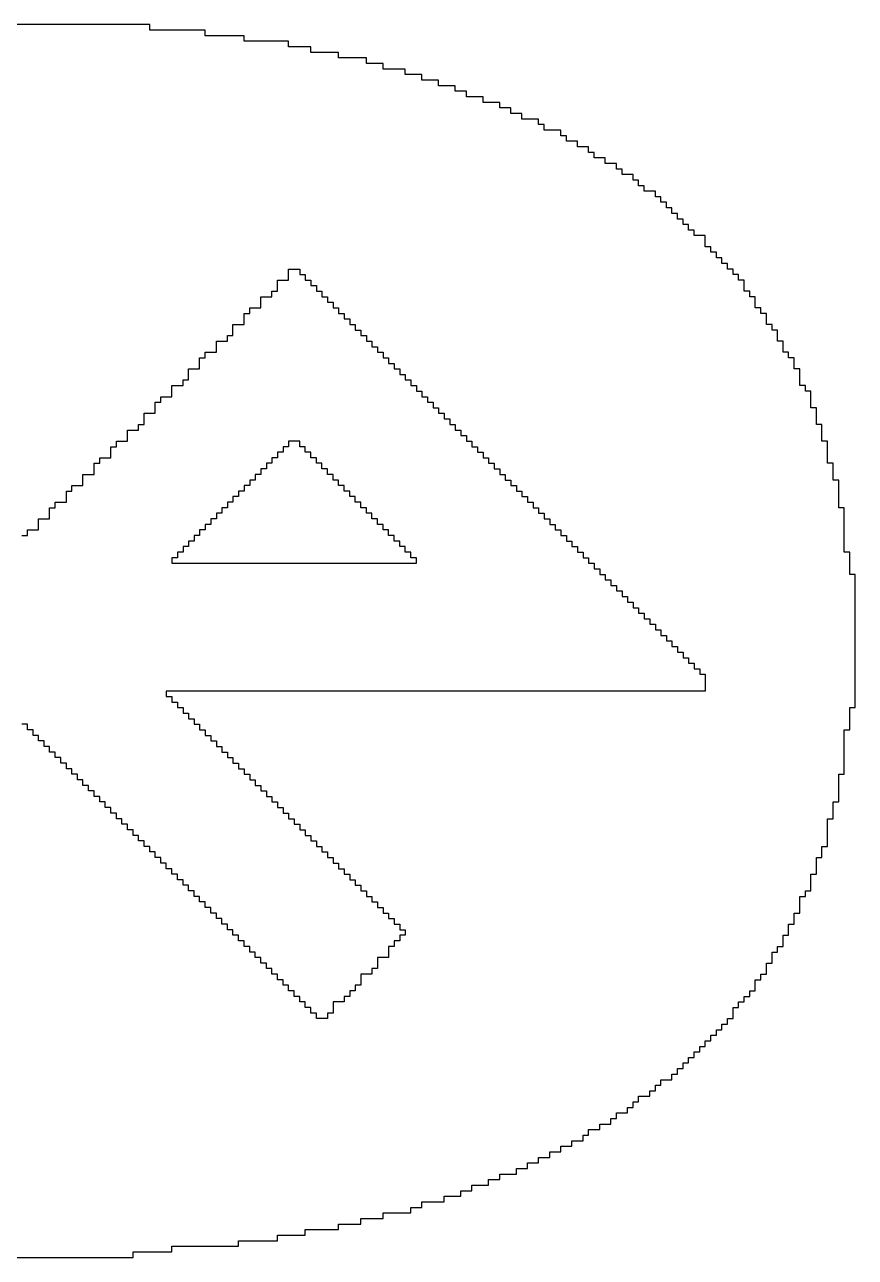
# Model space of a CAD drawing. Header units: inches. Extents: x -35 to 304, y -8 to 63.
# Drawn here: x 14.25 to 15.06, y 1.333 to 2.536 of the extents above; entities that cross this region are included whole.
import ezdxf

# ---------------------------------------------------------------- set-up
doc = ezdxf.new("R2010")
doc.units = ezdxf.units.IN
doc.layers.add('Bottom Overlay', color=54, linetype='Continuous')

msp = doc.modelspace()

# ---------------------------------------------------------------- linework, layer by layer
at = {"layer": 'Bottom Overlay'}
for p, q in [((14.3716, 2.5362), (14.1169, 2.5362)), ((14.3716, 2.5307), (14.3716, 2.5362)), ((14.4258, 2.5307), (14.3716, 2.5307)), ((14.4258, 2.5253), (14.4258, 2.5307)), ((14.4637, 2.5253), (14.4258, 2.5253)), ((14.4637, 2.5199), (14.4637, 2.5253)), ((14.507, 2.5199), (14.4637, 2.5199)), ((14.507, 2.5145), (14.507, 2.5199)), ((14.5287, 2.5145), (14.507, 2.5145)), ((14.5287, 2.5091), (14.5287, 2.5145)), ((14.5558, 2.5091), (14.5287, 2.5091)), ((14.5558, 2.5037), (14.5558, 2.5091)), ((14.5829, 2.5037), (14.5558, 2.5037)), ((14.5829, 2.4982), (14.5829, 2.5037)), ((14.5992, 2.4982), (14.5829, 2.4982)), ((14.5992, 2.4928), (14.5992, 2.4982)), ((14.6208, 2.4928), (14.5992, 2.4928)), ((14.6208, 2.4874), (14.6208, 2.4928)), ((14.6371, 2.4874), (14.6208, 2.4874)), ((14.6371, 2.482), (14.6371, 2.4874)), ((14.6533, 2.482), (14.6371, 2.482)), ((14.6533, 2.4766), (14.6533, 2.482)), ((14.6696, 2.4766), (14.6533, 2.4766)), ((14.6696, 2.4711), (14.6696, 2.4766)), ((14.6804, 2.4711), (14.6696, 2.4711)), ((14.6804, 2.4657), (14.6804, 2.4711)), ((14.6967, 2.4657), (14.6804, 2.4657)), ((14.6967, 2.4603), (14.6967, 2.4657)), ((14.7129, 2.4603), (14.6967, 2.4603)), ((14.7129, 2.4549), (14.7129, 2.4603)), ((14.7238, 2.4549), (14.7129, 2.4549)), ((14.7238, 2.4495), (14.7238, 2.4549)), ((14.7346, 2.4495), (14.7238, 2.4495)), ((14.7346, 2.444), (14.7346, 2.4495)), ((14.7509, 2.444), (14.7346, 2.444)), ((14.7509, 2.4386), (14.7509, 2.444)), ((14.7563, 2.4386), (14.7509, 2.4386)), ((14.7563, 2.4332), (14.7563, 2.4386)), ((14.7725, 2.4332), (14.7563, 2.4332)), ((14.7725, 2.4278), (14.7725, 2.4332)), ((14.778, 2.4278), (14.7725, 2.4278)), ((14.778, 2.4224), (14.778, 2.4278)), ((14.7888, 2.4224), (14.778, 2.4224)), ((14.7888, 2.417), (14.7888, 2.4224)), ((14.7996, 2.417), (14.7888, 2.417)), ((14.7996, 2.4115), (14.7996, 2.417)), ((14.8051, 2.4115), (14.7996, 2.4115)), ((14.8051, 2.4061), (14.8051, 2.4115)), ((14.8159, 2.4061), (14.8051, 2.4061)), ((14.8159, 2.4007), (14.8159, 2.4061)), ((14.8267, 2.4007), (14.8159, 2.4007)), ((14.8267, 2.3953), (14.8267, 2.4007)), ((14.8322, 2.3953), (14.8267, 2.3953)), ((14.8322, 2.3899), (14.8322, 2.3953)), ((14.843, 2.3899), (14.8322, 2.3899)), ((14.843, 2.3844), (14.843, 2.3899)), ((14.8484, 2.3844), (14.843, 2.3844)), ((14.8484, 2.379), (14.8484, 2.3844)), ((14.8538, 2.379), (14.8484, 2.379)), ((14.8538, 2.3736), (14.8538, 2.379)), ((14.8647, 2.3736), (14.8538, 2.3736)), ((14.8647, 2.3682), (14.8647, 2.3736)), ((14.8701, 2.3682), (14.8647, 2.3682)), ((14.8701, 2.3628), (14.8701, 2.3682)), ((14.8755, 2.3628), (14.8701, 2.3628)), ((14.8755, 2.3574), (14.8755, 2.3628)), ((14.8809, 2.3574), (14.8755, 2.3574)), ((14.8809, 2.3519), (14.8809, 2.3574)), ((14.8863, 2.3519), (14.8809, 2.3519)), ((14.8863, 2.3465), (14.8863, 2.3519)), ((14.8918, 2.3465), (14.8863, 2.3465)), ((14.8918, 2.3411), (14.8918, 2.3465)), ((14.8972, 2.3411), (14.8918, 2.3411)), ((14.8972, 2.3357), (14.8972, 2.3411)), ((14.9026, 2.3357), (14.8972, 2.3357)), ((14.9026, 2.3303), (14.9026, 2.3357)), ((14.9134, 2.3303), (14.9026, 2.3303)), ((14.9134, 2.3194), (14.9134, 2.3303)), ((14.9189, 2.3194), (14.9134, 2.3194)), ((14.9189, 2.314), (14.9189, 2.3194)), ((14.9243, 2.314), (14.9189, 2.314)), ((14.9243, 2.3086), (14.9243, 2.314)), ((14.507, 2.2869), (14.507, 2.2977)), ((14.507, 2.2977), (14.5179, 2.2977)), ((14.5179, 2.2977), (14.5179, 2.2923)), ((14.9297, 2.3086), (14.9243, 2.3086)), ((14.9297, 2.3032), (14.9297, 2.3086)), ((14.9351, 2.3032), (14.9297, 2.3032)), ((14.9351, 2.2977), (14.9351, 2.3032)), ((14.9405, 2.2977), (14.9351, 2.2977)), ((14.9405, 2.2923), (14.9405, 2.2977)), ((14.4962, 2.2761), (14.4962, 2.2869)), ((14.4962, 2.2869), (14.507, 2.2869)), ((14.5179, 2.2923), (14.5233, 2.2923)), ((14.5233, 2.2923), (14.5233, 2.2869)), ((14.5233, 2.2869), (14.5287, 2.2869)), ((14.5287, 2.2869), (14.5287, 2.2815)), ((14.9459, 2.2923), (14.9405, 2.2923)), ((14.9459, 2.2869), (14.9459, 2.2923)), ((14.9514, 2.2869), (14.9459, 2.2869)), ((14.9514, 2.2761), (14.9514, 2.2869)), ((14.4908, 2.2707), (14.4908, 2.2761)), ((14.4908, 2.2761), (14.4962, 2.2761)), ((14.5287, 2.2815), (14.5341, 2.2815)), ((14.5341, 2.2815), (14.5341, 2.2761)), ((14.5341, 2.2761), (14.5395, 2.2761)), ((14.5395, 2.2761), (14.5395, 2.2707)), ((14.9568, 2.2761), (14.9514, 2.2761)), ((14.9568, 2.2707), (14.9568, 2.2761)), ((14.4799, 2.2598), (14.4799, 2.2707)), ((14.4799, 2.2707), (14.4908, 2.2707)), ((14.5395, 2.2707), (14.545, 2.2707)), ((14.545, 2.2707), (14.545, 2.2652)), ((14.545, 2.2652), (14.5504, 2.2652)), ((14.5504, 2.2652), (14.5504, 2.2598)), ((14.9622, 2.2707), (14.9568, 2.2707)), ((14.9622, 2.2598), (14.9622, 2.2707)), ((14.4637, 2.2436), (14.4637, 2.2544)), ((14.4637, 2.2544), (14.4691, 2.2544)), ((14.4691, 2.2544), (14.4691, 2.2598)), ((14.4691, 2.2598), (14.4799, 2.2598)), ((14.5504, 2.2598), (14.5558, 2.2598)), ((14.5558, 2.2598), (14.5558, 2.2544)), ((14.5558, 2.2544), (14.5612, 2.2544)), ((14.5612, 2.2544), (14.5612, 2.249)), ((14.9676, 2.2598), (14.9622, 2.2598)), ((14.9676, 2.2544), (14.9676, 2.2598)), ((14.973, 2.2544), (14.9676, 2.2544)), ((14.973, 2.2436), (14.973, 2.2544)), ((14.4528, 2.2327), (14.4528, 2.2436)), ((14.4528, 2.2436), (14.4637, 2.2436)), ((14.5612, 2.249), (14.5666, 2.249)), ((14.5666, 2.249), (14.5666, 2.2436)), ((14.5666, 2.2436), (14.5721, 2.2436)), ((14.5721, 2.2436), (14.5721, 2.2381)), ((14.5721, 2.2381), (14.5775, 2.2381)), ((14.5775, 2.2381), (14.5775, 2.2327)), ((14.9785, 2.2436), (14.973, 2.2436)), ((14.9785, 2.2381), (14.9785, 2.2436)), ((14.9839, 2.2381), (14.9785, 2.2381)), ((14.9839, 2.2273), (14.9839, 2.2381)), ((14.4366, 2.2165), (14.4366, 2.2273)), ((14.4366, 2.2273), (14.4474, 2.2273)), ((14.4474, 2.2273), (14.4474, 2.2327)), ((14.4474, 2.2327), (14.4528, 2.2327)), ((14.5775, 2.2327), (14.5829, 2.2327)), ((14.5829, 2.2327), (14.5829, 2.2273)), ((14.5829, 2.2273), (14.5883, 2.2273)), ((14.5883, 2.2273), (14.5883, 2.2219)), ((14.9893, 2.2273), (14.9839, 2.2273)), ((14.9893, 2.2165), (14.9893, 2.2273)), ((14.4258, 2.211), (14.4258, 2.2165)), ((14.4258, 2.2165), (14.4366, 2.2165)), ((14.5883, 2.2219), (14.5937, 2.2219)), ((14.5937, 2.2219), (14.5937, 2.2165)), ((14.5937, 2.2165), (14.5992, 2.2165)), ((14.5992, 2.2165), (14.5992, 2.211)), ((14.9947, 2.2165), (14.9893, 2.2165)), ((14.9947, 2.211), (14.9947, 2.2165)), ((14.4203, 2.2002), (14.4203, 2.211)), ((14.4203, 2.211), (14.4258, 2.211)), ((14.5992, 2.211), (14.6046, 2.211)), ((14.6046, 2.211), (14.6046, 2.2056)), ((14.6046, 2.2056), (14.61, 2.2056)), ((14.61, 2.2056), (14.61, 2.2002)), ((15.0001, 2.211), (14.9947, 2.211)), ((15.0001, 2.2002), (15.0001, 2.211)), ((14.4041, 2.184), (14.4041, 2.1894)), ((14.4041, 2.1894), (14.4095, 2.1894)), ((14.4095, 2.1894), (14.4095, 2.2002)), ((14.4095, 2.2002), (14.4203, 2.2002)), ((14.61, 2.2002), (14.6154, 2.2002)), ((14.6154, 2.2002), (14.6154, 2.1948)), ((14.6154, 2.1948), (14.6208, 2.1948)), ((14.6208, 2.1948), (14.6208, 2.1894)), ((14.6208, 2.1894), (14.6262, 2.1894)), ((14.6262, 2.1894), (14.6262, 2.184)), ((15.0056, 2.2002), (15.0001, 2.2002)), ((15.0056, 2.184), (15.0056, 2.2002)), ((14.3932, 2.1731), (14.3932, 2.184)), ((14.3932, 2.184), (14.4041, 2.184)), ((14.6262, 2.184), (14.6317, 2.184)), ((14.6317, 2.184), (14.6317, 2.1785)), ((14.6317, 2.1785), (14.6371, 2.1785)), ((14.6371, 2.1785), (14.6371, 2.1731)), ((15.011, 2.184), (15.0056, 2.184)), ((15.011, 2.1785), (15.011, 2.184)), ((15.0164, 2.1785), (15.011, 2.1785)), ((15.0164, 2.1623), (15.0164, 2.1785)), ((14.377, 2.1569), (14.377, 2.1677)), ((14.377, 2.1677), (14.3824, 2.1677)), ((14.3824, 2.1677), (14.3824, 2.1731)), ((14.3824, 2.1731), (14.3932, 2.1731)), ((14.6371, 2.1731), (14.6425, 2.1731)), ((14.6425, 2.1731), (14.6425, 2.1677)), ((14.6425, 2.1677), (14.6479, 2.1677)), ((14.6479, 2.1677), (14.6479, 2.1623)), ((14.3661, 2.146), (14.3661, 2.1569)), ((14.3661, 2.1569), (14.377, 2.1569)), ((14.6479, 2.1623), (14.6533, 2.1623)), ((14.6533, 2.1623), (14.6533, 2.1569)), ((14.6533, 2.1569), (14.6588, 2.1569)), ((14.6588, 2.1569), (14.6588, 2.1514)), ((15.0218, 2.1623), (15.0164, 2.1623)), ((15.0218, 2.146), (15.0218, 2.1623)), ((14.3607, 2.1406), (14.3607, 2.146)), ((14.3607, 2.146), (14.3661, 2.146)), ((14.6588, 2.1514), (14.6642, 2.1514)), ((14.6642, 2.1514), (14.6642, 2.146)), ((14.6642, 2.146), (14.6696, 2.146)), ((14.6696, 2.146), (14.6696, 2.1406)), ((15.0272, 2.146), (15.0218, 2.146)), ((15.0272, 2.1298), (15.0272, 2.146)), ((14.3391, 2.1243), (14.3391, 2.1298)), ((14.3391, 2.1298), (14.3499, 2.1298)), ((14.3499, 2.1298), (14.3499, 2.1406)), ((14.3499, 2.1406), (14.3607, 2.1406)), ((14.5179, 2.1298), (14.507, 2.1298)), ((14.507, 2.1298), (14.507, 2.1243)), ((14.5179, 2.1243), (14.5179, 2.1298)), ((14.6696, 2.1406), (14.675, 2.1406)), ((14.675, 2.1406), (14.675, 2.1352)), ((14.675, 2.1352), (14.6804, 2.1352)), ((14.6804, 2.1352), (14.6804, 2.1298)), ((14.6804, 2.1298), (14.6859, 2.1298)), ((14.6859, 2.1298), (14.6859, 2.1243)), ((15.0326, 2.1298), (15.0272, 2.1298)), ((15.0326, 2.1081), (15.0326, 2.1298)), ((14.3336, 2.1135), (14.3336, 2.1243)), ((14.3336, 2.1243), (14.3391, 2.1243)), ((14.4962, 2.1189), (14.4962, 2.1135)), ((14.5016, 2.1189), (14.4962, 2.1189)), ((14.507, 2.1243), (14.5016, 2.1243)), ((14.5016, 2.1243), (14.5016, 2.1189)), ((14.5233, 2.1243), (14.5179, 2.1243)), ((14.5233, 2.1189), (14.5233, 2.1243)), ((14.5287, 2.1189), (14.5233, 2.1189)), ((14.5287, 2.1135), (14.5287, 2.1189)), ((14.6859, 2.1243), (14.6913, 2.1243)), ((14.6913, 2.1243), (14.6913, 2.1189)), ((14.6913, 2.1189), (14.6967, 2.1189)), ((14.6967, 2.1189), (14.6967, 2.1135)), ((14.3174, 2.0973), (14.3174, 2.1081)), ((14.3174, 2.1081), (14.3228, 2.1081)), ((14.3228, 2.1081), (14.3228, 2.1135)), ((14.3228, 2.1135), (14.3336, 2.1135)), ((14.4908, 2.1081), (14.4854, 2.1081)), ((14.4854, 2.1081), (14.4854, 2.1027)), ((14.4962, 2.1135), (14.4908, 2.1135)), ((14.4908, 2.1135), (14.4908, 2.1081)), ((14.5341, 2.1135), (14.5287, 2.1135)), ((14.5341, 2.1081), (14.5341, 2.1135)), ((14.5395, 2.1081), (14.5341, 2.1081)), ((14.5395, 2.1027), (14.5395, 2.1081)), ((14.6967, 2.1135), (14.7021, 2.1135)), ((14.7021, 2.1135), (14.7021, 2.1081)), ((14.7021, 2.1081), (14.7075, 2.1081)), ((14.7075, 2.1081), (14.7075, 2.1027)), ((15.0381, 2.1081), (15.0326, 2.1081)), ((15.0381, 2.0918), (15.0381, 2.1081)), ((14.3065, 2.0864), (14.3065, 2.0973)), ((14.3065, 2.0973), (14.3174, 2.0973)), ((14.4799, 2.0973), (14.4745, 2.0973)), ((14.4745, 2.0973), (14.4745, 2.0918)), ((14.4854, 2.1027), (14.4799, 2.1027)), ((14.4799, 2.1027), (14.4799, 2.0973)), ((14.545, 2.1027), (14.5395, 2.1027)), ((14.545, 2.0973), (14.545, 2.1027)), ((14.5504, 2.0973), (14.545, 2.0973)), ((14.5504, 2.0918), (14.5504, 2.0973)), ((14.7075, 2.1027), (14.7129, 2.1027)), ((14.7129, 2.1027), (14.7129, 2.0973)), ((14.7129, 2.0973), (14.7184, 2.0973)), ((14.7184, 2.0973), (14.7184, 2.0918)), ((14.2957, 2.081), (14.2957, 2.0864)), ((14.2957, 2.0864), (14.3065, 2.0864)), ((14.4691, 2.0864), (14.4637, 2.0864)), ((14.4637, 2.0864), (14.4637, 2.081)), ((14.4745, 2.0918), (14.4691, 2.0918)), ((14.4691, 2.0918), (14.4691, 2.0864)), ((14.5558, 2.0918), (14.5504, 2.0918)), ((14.5558, 2.0864), (14.5558, 2.0918)), ((14.5612, 2.0864), (14.5558, 2.0864)), ((14.5612, 2.081), (14.5612, 2.0864)), ((14.7184, 2.0918), (14.7238, 2.0918)), ((14.7238, 2.0918), (14.7238, 2.0864)), ((14.7238, 2.0864), (14.7292, 2.0864)), ((14.7292, 2.0864), (14.7292, 2.081)), ((15.0435, 2.0918), (15.0381, 2.0918)), ((15.0435, 2.0647), (15.0435, 2.0918)), ((14.2795, 2.0647), (14.2795, 2.0702)), ((14.2795, 2.0702), (14.2903, 2.0702)), ((14.2903, 2.0702), (14.2903, 2.081)), ((14.2903, 2.081), (14.2957, 2.081)), ((14.4528, 2.0702), (14.4474, 2.0702)), ((14.4474, 2.0702), (14.4474, 2.0647)), ((14.4583, 2.0756), (14.4528, 2.0756)), ((14.4528, 2.0756), (14.4528, 2.0702)), ((14.4637, 2.081), (14.4583, 2.081)), ((14.4583, 2.081), (14.4583, 2.0756)), ((14.5666, 2.081), (14.5612, 2.081)), ((14.5666, 2.0756), (14.5666, 2.081)), ((14.5721, 2.0756), (14.5666, 2.0756)), ((14.5721, 2.0702), (14.5721, 2.0756)), ((14.5775, 2.0702), (14.5721, 2.0702)), ((14.5775, 2.0647), (14.5775, 2.0702)), ((14.7292, 2.081), (14.7346, 2.081)), ((14.7346, 2.081), (14.7346, 2.0756)), ((14.7346, 2.0756), (14.74, 2.0756)), ((14.74, 2.0756), (14.74, 2.0702)), ((14.74, 2.0702), (14.7455, 2.0702)), ((14.7455, 2.0702), (14.7455, 2.0647)), ((14.274, 2.0539), (14.274, 2.0647)), ((14.274, 2.0647), (14.2795, 2.0647)), ((14.442, 2.0593), (14.4366, 2.0593)), ((14.4366, 2.0593), (14.4366, 2.0539)), ((14.4474, 2.0647), (14.442, 2.0647)), ((14.442, 2.0647), (14.442, 2.0593)), ((14.5829, 2.0647), (14.5775, 2.0647)), ((14.5829, 2.0593), (14.5829, 2.0647)), ((14.5883, 2.0593), (14.5829, 2.0593)), ((14.5883, 2.0539), (14.5883, 2.0593)), ((14.7455, 2.0647), (14.7509, 2.0647)), ((14.7509, 2.0647), (14.7509, 2.0593)), ((14.7509, 2.0593), (14.7563, 2.0593)), ((14.7563, 2.0593), (14.7563, 2.0539)), ((15.0489, 2.0647), (15.0435, 2.0647)), ((15.0489, 2.0214), (15.0489, 2.0647)), ((14.2632, 2.0431), (14.2632, 2.0539)), ((14.2632, 2.0539), (14.274, 2.0539)), ((14.4312, 2.0485), (14.4258, 2.0485)), ((14.4258, 2.0485), (14.4258, 2.0431)), ((14.4366, 2.0539), (14.4312, 2.0539)), ((14.4312, 2.0539), (14.4312, 2.0485)), ((14.5937, 2.0539), (14.5883, 2.0539)), ((14.5937, 2.0485), (14.5937, 2.0539)), ((14.5992, 2.0485), (14.5937, 2.0485)), ((14.5992, 2.0431), (14.5992, 2.0485)), ((14.7563, 2.0539), (14.7617, 2.0539)), ((14.7617, 2.0539), (14.7617, 2.0485)), ((14.7617, 2.0485), (14.7671, 2.0485)), ((14.7671, 2.0485), (14.7671, 2.0431)), ((14.2469, 2.0376), (14.2524, 2.0376)), ((14.2524, 2.0376), (14.2524, 2.0431)), ((14.2524, 2.0431), (14.2632, 2.0431)), ((14.4203, 2.0376), (14.4149, 2.0376)), ((14.4149, 2.0376), (14.4149, 2.0322)), ((14.4258, 2.0431), (14.4203, 2.0431)), ((14.4203, 2.0431), (14.4203, 2.0376)), ((14.6046, 2.0431), (14.5992, 2.0431)), ((14.6046, 2.0376), (14.6046, 2.0431)), ((14.61, 2.0376), (14.6046, 2.0376)), ((14.61, 2.0322), (14.61, 2.0376)), ((14.7671, 2.0431), (14.7725, 2.0431)), ((14.7725, 2.0431), (14.7725, 2.0376)), ((14.7725, 2.0376), (14.778, 2.0376)), ((14.778, 2.0376), (14.778, 2.0322)), ((14.4041, 2.0214), (14.3987, 2.0214)), ((14.3987, 2.0214), (14.3987, 2.016)), ((14.4095, 2.0268), (14.4041, 2.0268)), ((14.4041, 2.0268), (14.4041, 2.0214)), ((14.4149, 2.0322), (14.4095, 2.0322)), ((14.4095, 2.0322), (14.4095, 2.0268)), ((14.6154, 2.0322), (14.61, 2.0322)), ((14.6154, 2.0268), (14.6154, 2.0322)), ((14.6208, 2.0268), (14.6154, 2.0268)), ((14.6208, 2.0214), (14.6208, 2.0268)), ((14.6262, 2.0214), (14.6208, 2.0214)), ((14.6262, 2.016), (14.6262, 2.0214)), ((14.778, 2.0322), (14.7834, 2.0322)), ((14.7834, 2.0322), (14.7834, 2.0268)), ((14.7834, 2.0268), (14.7888, 2.0268)), ((14.7888, 2.0268), (14.7888, 2.0214)), ((14.7888, 2.0214), (14.7942, 2.0214)), ((14.7942, 2.0214), (14.7942, 2.016)), ((15.0543, 2.0214), (15.0489, 2.0214)), ((15.0543, 1.9997), (15.0543, 2.0214)), ((14.3987, 2.016), (14.3932, 2.016)), ((14.3932, 2.016), (14.3932, 2.0106)), ((14.3932, 2.0106), (14.6317, 2.0106)), ((14.6317, 2.016), (14.6262, 2.016)), ((14.6317, 2.0106), (14.6317, 2.016)), ((14.7942, 2.016), (14.7996, 2.016)), ((14.7996, 2.016), (14.7996, 2.0106)), ((14.7996, 2.0106), (14.8051, 2.0106)), ((14.8051, 2.0106), (14.8051, 2.0051)), ((14.8051, 2.0051), (14.8105, 2.0051)), ((14.8105, 2.0051), (14.8105, 1.9997)), ((14.8105, 1.9997), (14.8159, 1.9997)), ((14.8159, 1.9997), (14.8159, 1.9943)), ((15.0597, 1.9997), (15.0543, 1.9997)), ((15.0597, 1.8697), (15.0597, 1.9997)), ((14.8159, 1.9943), (14.8213, 1.9943)), ((14.8213, 1.9943), (14.8213, 1.9889)), ((14.8213, 1.9889), (14.8267, 1.9889)), ((14.8267, 1.9889), (14.8267, 1.9835)), ((14.8267, 1.9835), (14.8322, 1.9835)), ((14.8322, 1.9835), (14.8322, 1.978)), ((14.8322, 1.978), (14.8376, 1.978)), ((14.8376, 1.978), (14.8376, 1.9726)), ((14.8376, 1.9726), (14.843, 1.9726)), ((14.843, 1.9726), (14.843, 1.9672)), ((14.843, 1.9672), (14.8484, 1.9672)), ((14.8484, 1.9672), (14.8484, 1.9618)), ((14.8484, 1.9618), (14.8538, 1.9618)), ((14.8538, 1.9618), (14.8538, 1.9564)), ((14.8538, 1.9564), (14.8592, 1.9564)), ((14.8592, 1.9564), (14.8592, 1.951)), ((14.8592, 1.951), (14.8647, 1.951)), ((14.8647, 1.951), (14.8647, 1.9455)), ((14.8647, 1.9455), (14.8701, 1.9455)), ((14.8701, 1.9455), (14.8701, 1.9401)), ((14.8701, 1.9401), (14.8755, 1.9401)), ((14.8755, 1.9401), (14.8755, 1.9347)), ((14.8755, 1.9347), (14.8809, 1.9347)), ((14.8809, 1.9347), (14.8809, 1.9293)), ((14.8809, 1.9293), (14.8863, 1.9293)), ((14.8863, 1.9293), (14.8863, 1.9239)), ((14.8863, 1.9239), (14.8918, 1.9239)), ((14.8918, 1.9239), (14.8918, 1.9184)), ((14.8918, 1.9184), (14.8972, 1.9184)), ((14.8972, 1.9184), (14.8972, 1.913)), ((14.8972, 1.913), (14.9026, 1.913)), ((14.9026, 1.913), (14.9026, 1.9076)), ((14.9026, 1.9076), (14.908, 1.9076)), ((14.908, 1.9076), (14.908, 1.9022)), ((14.908, 1.9022), (14.9134, 1.9022)), ((14.9134, 1.9022), (14.9134, 1.8859)), ((14.9134, 1.8859), (14.3878, 1.8859)), ((14.3878, 1.8859), (14.3878, 1.8805)), ((14.3878, 1.8805), (14.3932, 1.8805)), ((14.3932, 1.8805), (14.3932, 1.8751)), ((14.3932, 1.8751), (14.3987, 1.8751)), ((14.3987, 1.8751), (14.3987, 1.8697)), ((14.3987, 1.8697), (14.4041, 1.8697)), ((14.4041, 1.8697), (14.4041, 1.8643)), ((15.0543, 1.848), (15.0543, 1.8697)), ((15.0543, 1.8697), (15.0597, 1.8697)), ((14.2524, 1.8534), (14.2469, 1.8534)), ((14.2524, 1.848), (14.2524, 1.8534)), ((14.4041, 1.8643), (14.4095, 1.8643)), ((14.4095, 1.8643), (14.4095, 1.8588)), ((14.4095, 1.8588), (14.4149, 1.8588)), ((14.4149, 1.8588), (14.4149, 1.8534)), ((14.4149, 1.8534), (14.4203, 1.8534)), ((14.4203, 1.8534), (14.4203, 1.848)), ((14.2578, 1.848), (14.2524, 1.848)), ((14.2578, 1.8426), (14.2578, 1.848)), ((14.2632, 1.8426), (14.2578, 1.8426)), ((14.2632, 1.8372), (14.2632, 1.8426)), ((14.4203, 1.848), (14.4258, 1.848)), ((14.4258, 1.848), (14.4258, 1.8426)), ((14.4258, 1.8426), (14.4312, 1.8426)), ((14.4312, 1.8426), (14.4312, 1.8372)), ((15.0489, 1.8046), (15.0489, 1.848)), ((15.0489, 1.848), (15.0543, 1.848)), ((14.2686, 1.8372), (14.2632, 1.8372)), ((14.2686, 1.8317), (14.2686, 1.8372)), ((14.274, 1.8317), (14.2686, 1.8317)), ((14.274, 1.8263), (14.274, 1.8317)), ((14.4312, 1.8372), (14.4366, 1.8372)), ((14.4366, 1.8372), (14.4366, 1.8317)), ((14.4366, 1.8317), (14.442, 1.8317)), ((14.442, 1.8317), (14.442, 1.8263)), ((14.2795, 1.8263), (14.274, 1.8263)), ((14.2795, 1.8209), (14.2795, 1.8263)), ((14.2849, 1.8209), (14.2795, 1.8209)), ((14.2849, 1.8155), (14.2849, 1.8209)), ((14.442, 1.8263), (14.4474, 1.8263)), ((14.4474, 1.8263), (14.4474, 1.8209)), ((14.4474, 1.8209), (14.4528, 1.8209)), ((14.4528, 1.8209), (14.4528, 1.8155)), ((14.2903, 1.8155), (14.2849, 1.8155)), ((14.2903, 1.8101), (14.2903, 1.8155)), ((14.2957, 1.8101), (14.2903, 1.8101)), ((14.2957, 1.8046), (14.2957, 1.8101)), ((14.3011, 1.8046), (14.2957, 1.8046)), ((14.3011, 1.7992), (14.3011, 1.8046)), ((14.4528, 1.8155), (14.4583, 1.8155)), ((14.4583, 1.8155), (14.4583, 1.8101)), ((14.4583, 1.8101), (14.4637, 1.8101)), ((14.4637, 1.8101), (14.4637, 1.8046)), ((14.4637, 1.8046), (14.4691, 1.8046)), ((14.4691, 1.8046), (14.4691, 1.7992)), ((15.0435, 1.7776), (15.0435, 1.8046)), ((15.0435, 1.8046), (15.0489, 1.8046)), ((14.3065, 1.7992), (14.3011, 1.7992)), ((14.3065, 1.7938), (14.3065, 1.7992)), ((14.312, 1.7938), (14.3065, 1.7938)), ((14.312, 1.7884), (14.312, 1.7938)), ((14.4691, 1.7992), (14.4745, 1.7992)), ((14.4745, 1.7992), (14.4745, 1.7938)), ((14.4745, 1.7938), (14.4799, 1.7938)), ((14.4799, 1.7938), (14.4799, 1.7884)), ((14.3174, 1.7884), (14.312, 1.7884)), ((14.3174, 1.783), (14.3174, 1.7884)), ((14.3228, 1.783), (14.3174, 1.783)), ((14.3228, 1.7776), (14.3228, 1.783)), ((14.4799, 1.7884), (14.4854, 1.7884)), ((14.4854, 1.7884), (14.4854, 1.783)), ((14.4854, 1.783), (14.4908, 1.783)), ((14.4908, 1.783), (14.4908, 1.7776)), ((14.3282, 1.7776), (14.3228, 1.7776)), ((14.3282, 1.7721), (14.3282, 1.7776)), ((14.3336, 1.7721), (14.3282, 1.7721)), ((14.3336, 1.7667), (14.3336, 1.7721)), ((14.4908, 1.7776), (14.4962, 1.7776)), ((14.4962, 1.7776), (14.4962, 1.7721)), ((14.4962, 1.7721), (14.5016, 1.7721)), ((14.5016, 1.7721), (14.5016, 1.7667)), ((15.0381, 1.7613), (15.0381, 1.7776)), ((15.0381, 1.7776), (15.0435, 1.7776)), ((14.3391, 1.7667), (14.3336, 1.7667)), ((14.3391, 1.7613), (14.3391, 1.7667)), ((14.3445, 1.7613), (14.3391, 1.7613)), ((14.3445, 1.7559), (14.3445, 1.7613)), ((14.5016, 1.7667), (14.507, 1.7667)), ((14.507, 1.7667), (14.507, 1.7613)), ((14.507, 1.7613), (14.5125, 1.7613)), ((14.5125, 1.7613), (14.5125, 1.7559)), ((15.0326, 1.7342), (15.0326, 1.7613)), ((15.0326, 1.7613), (15.0381, 1.7613)), ((14.3499, 1.7559), (14.3445, 1.7559)), ((14.3499, 1.7505), (14.3499, 1.7559)), ((14.3553, 1.7505), (14.3499, 1.7505)), ((14.3553, 1.745), (14.3553, 1.7505)), ((14.3607, 1.745), (14.3553, 1.745)), ((14.3607, 1.7396), (14.3607, 1.745)), ((14.5125, 1.7559), (14.5179, 1.7559)), ((14.5179, 1.7559), (14.5179, 1.7505)), ((14.5179, 1.7505), (14.5233, 1.7505)), ((14.5233, 1.7505), (14.5233, 1.745)), ((14.5233, 1.745), (14.5287, 1.745)), ((14.5287, 1.745), (14.5287, 1.7396)), ((14.3661, 1.7396), (14.3607, 1.7396)), ((14.3661, 1.7342), (14.3661, 1.7396)), ((14.3716, 1.7342), (14.3661, 1.7342)), ((14.3716, 1.7288), (14.3716, 1.7342)), ((14.5287, 1.7396), (14.5341, 1.7396)), ((14.5341, 1.7396), (14.5341, 1.7342)), ((14.5341, 1.7342), (14.5395, 1.7342)), ((14.5395, 1.7342), (14.5395, 1.7288)), ((15.0272, 1.7234), (15.0272, 1.7342)), ((15.0272, 1.7342), (15.0326, 1.7342)), ((14.377, 1.7288), (14.3716, 1.7288)), ((14.377, 1.7234), (14.377, 1.7288)), ((14.3824, 1.7234), (14.377, 1.7234)), ((14.3824, 1.7179), (14.3824, 1.7234)), ((14.5395, 1.7288), (14.545, 1.7288)), ((14.545, 1.7288), (14.545, 1.7234)), ((14.545, 1.7234), (14.5504, 1.7234)), ((14.5504, 1.7234), (14.5504, 1.7179)), ((15.0218, 1.7071), (15.0218, 1.7234)), ((15.0218, 1.7234), (15.0272, 1.7234)), ((14.3878, 1.7179), (14.3824, 1.7179)), ((14.3878, 1.7125), (14.3878, 1.7179)), ((14.3932, 1.7125), (14.3878, 1.7125)), ((14.3932, 1.7071), (14.3932, 1.7125)), ((14.5504, 1.7179), (14.5558, 1.7179)), ((14.5558, 1.7179), (14.5558, 1.7125)), ((14.5558, 1.7125), (14.5612, 1.7125)), ((14.5612, 1.7125), (14.5612, 1.7071)), ((14.3987, 1.7071), (14.3932, 1.7071)), ((14.3987, 1.7017), (14.3987, 1.7071)), ((14.4041, 1.7017), (14.3987, 1.7017)), ((14.4041, 1.6963), (14.4041, 1.7017)), ((14.4095, 1.6963), (14.4041, 1.6963)), ((14.4095, 1.6909), (14.4095, 1.6963)), ((14.5612, 1.7071), (14.5666, 1.7071)), ((14.5666, 1.7071), (14.5666, 1.7017)), ((14.5666, 1.7017), (14.5721, 1.7017)), ((14.5721, 1.7017), (14.5721, 1.6963)), ((14.5721, 1.6963), (14.5775, 1.6963)), ((14.5775, 1.6963), (14.5775, 1.6909)), ((15.0164, 1.6909), (15.0164, 1.7071)), ((15.0164, 1.7071), (15.0218, 1.7071)), ((14.4149, 1.6909), (14.4095, 1.6909)), ((14.4149, 1.6854), (14.4149, 1.6909)), ((14.4203, 1.6854), (14.4149, 1.6854)), ((14.4203, 1.68), (14.4203, 1.6854)), ((14.5775, 1.6909), (14.5829, 1.6909)), ((14.5829, 1.6909), (14.5829, 1.6854)), ((14.5829, 1.6854), (14.5883, 1.6854)), ((14.5883, 1.6854), (14.5883, 1.68)), ((15.0056, 1.6692), (15.0056, 1.6854)), ((15.0056, 1.6854), (15.011, 1.6854)), ((15.011, 1.6854), (15.011, 1.6909)), ((15.011, 1.6909), (15.0164, 1.6909)), ((14.4258, 1.68), (14.4203, 1.68)), ((14.4258, 1.6746), (14.4258, 1.68)), ((14.4312, 1.6746), (14.4258, 1.6746)), ((14.4312, 1.6692), (14.4312, 1.6746)), ((14.5883, 1.68), (14.5937, 1.68)), ((14.5937, 1.68), (14.5937, 1.6746)), ((14.5937, 1.6746), (14.5992, 1.6746)), ((14.5992, 1.6746), (14.5992, 1.6692)), ((14.4366, 1.6692), (14.4312, 1.6692)), ((14.4366, 1.6638), (14.4366, 1.6692)), ((14.442, 1.6638), (14.4366, 1.6638)), ((14.442, 1.6583), (14.442, 1.6638)), ((14.5992, 1.6692), (14.6046, 1.6692)), ((14.6046, 1.6692), (14.6046, 1.6638)), ((14.6046, 1.6638), (14.61, 1.6638)), ((14.61, 1.6638), (14.61, 1.6583)), ((15.0001, 1.6583), (15.0001, 1.6692)), ((15.0001, 1.6692), (15.0056, 1.6692)), ((14.4474, 1.6583), (14.442, 1.6583)), ((14.4474, 1.6529), (14.4474, 1.6583)), ((14.4528, 1.6529), (14.4474, 1.6529)), ((14.4528, 1.6475), (14.4528, 1.6529)), ((14.61, 1.6583), (14.6154, 1.6583)), ((14.6154, 1.6583), (14.6154, 1.6529)), ((14.6154, 1.6529), (14.6208, 1.6529)), ((14.6208, 1.6529), (14.6208, 1.6475)), ((14.9947, 1.6475), (14.9947, 1.6583)), ((14.9947, 1.6583), (15.0001, 1.6583)), ((14.4583, 1.6475), (14.4528, 1.6475)), ((14.4583, 1.6421), (14.4583, 1.6475)), ((14.4637, 1.6421), (14.4583, 1.6421)), ((14.4637, 1.6367), (14.4637, 1.6421)), ((14.4691, 1.6367), (14.4637, 1.6367)), ((14.4691, 1.6312), (14.4691, 1.6367)), ((14.61, 1.6367), (14.6046, 1.6367)), ((14.6046, 1.6367), (14.6046, 1.6258)), ((14.6154, 1.6421), (14.61, 1.6421)), ((14.61, 1.6421), (14.61, 1.6367)), ((14.6208, 1.6475), (14.6154, 1.6475)), ((14.6154, 1.6475), (14.6154, 1.6421)), ((14.9839, 1.6312), (14.9839, 1.6367)), ((14.9839, 1.6367), (14.9893, 1.6367)), ((14.9893, 1.6367), (14.9893, 1.6475)), ((14.9893, 1.6475), (14.9947, 1.6475)), ((14.4745, 1.6312), (14.4691, 1.6312)), ((14.4745, 1.6258), (14.4745, 1.6312)), ((14.4799, 1.6258), (14.4745, 1.6258)), ((14.4799, 1.6204), (14.4799, 1.6258)), ((14.6046, 1.6258), (14.5937, 1.6258)), ((14.5937, 1.6258), (14.5937, 1.615)), ((14.9785, 1.6204), (14.9785, 1.6312)), ((14.9785, 1.6312), (14.9839, 1.6312)), ((14.4854, 1.6204), (14.4799, 1.6204)), ((14.4854, 1.615), (14.4854, 1.6204)), ((14.4908, 1.615), (14.4854, 1.615)), ((14.4908, 1.6096), (14.4908, 1.615)), ((14.5937, 1.615), (14.5883, 1.615)), ((14.5883, 1.615), (14.5883, 1.6096)), ((14.973, 1.6096), (14.973, 1.6204)), ((14.973, 1.6204), (14.9785, 1.6204)), ((14.4962, 1.6096), (14.4908, 1.6096)), ((14.4962, 1.6042), (14.4962, 1.6096)), ((14.5016, 1.6042), (14.4962, 1.6042)), ((14.5016, 1.5987), (14.5016, 1.6042)), ((14.5883, 1.6096), (14.5775, 1.6096)), ((14.5775, 1.6096), (14.5775, 1.5987)), ((14.9622, 1.5933), (14.9622, 1.6042)), ((14.9622, 1.6042), (14.9676, 1.6042)), ((14.9676, 1.6042), (14.9676, 1.6096)), ((14.9676, 1.6096), (14.973, 1.6096)), ((14.507, 1.5987), (14.5016, 1.5987)), ((14.507, 1.5933), (14.507, 1.5987)), ((14.5125, 1.5933), (14.507, 1.5933)), ((14.5125, 1.5879), (14.5125, 1.5933)), ((14.5179, 1.5879), (14.5125, 1.5879)), ((14.5179, 1.5825), (14.5179, 1.5879)), ((14.5666, 1.5879), (14.5612, 1.5879)), ((14.5612, 1.5879), (14.5612, 1.5825)), ((14.5721, 1.5933), (14.5666, 1.5933)), ((14.5666, 1.5933), (14.5666, 1.5879)), ((14.5775, 1.5987), (14.5721, 1.5987)), ((14.5721, 1.5987), (14.5721, 1.5933)), ((14.9514, 1.5825), (14.9514, 1.5879)), ((14.9514, 1.5879), (14.9568, 1.5879)), ((14.9568, 1.5879), (14.9568, 1.5933)), ((14.9568, 1.5933), (14.9622, 1.5933)), ((14.5233, 1.5825), (14.5179, 1.5825)), ((14.5233, 1.5771), (14.5233, 1.5825)), ((14.5287, 1.5771), (14.5233, 1.5771)), ((14.5287, 1.5716), (14.5287, 1.5771)), ((14.5612, 1.5825), (14.5504, 1.5825)), ((14.5504, 1.5825), (14.5504, 1.5716)), ((14.9405, 1.5662), (14.9405, 1.5771)), ((14.9405, 1.5771), (14.9459, 1.5771)), ((14.9459, 1.5771), (14.9459, 1.5825)), ((14.9459, 1.5825), (14.9514, 1.5825)), ((14.5341, 1.5716), (14.5287, 1.5716)), ((14.5341, 1.5662), (14.5341, 1.5716)), ((14.545, 1.5662), (14.5341, 1.5662)), ((14.5504, 1.5716), (14.545, 1.5716)), ((14.545, 1.5716), (14.545, 1.5662)), ((14.9351, 1.5608), (14.9351, 1.5662)), ((14.9351, 1.5662), (14.9405, 1.5662)), ((14.9243, 1.55), (14.9243, 1.5554)), ((14.9243, 1.5554), (14.9297, 1.5554)), ((14.9297, 1.5554), (14.9297, 1.5608)), ((14.9297, 1.5608), (14.9351, 1.5608)), ((14.9134, 1.5391), (14.9134, 1.5446)), ((14.9134, 1.5446), (14.9189, 1.5446)), ((14.9189, 1.5446), (14.9189, 1.55)), ((14.9189, 1.55), (14.9243, 1.55)), ((14.8972, 1.5229), (14.8972, 1.5283)), ((14.8972, 1.5283), (14.9026, 1.5283)), ((14.9026, 1.5283), (14.9026, 1.5337)), ((14.9026, 1.5337), (14.908, 1.5337)), ((14.908, 1.5337), (14.908, 1.5391)), ((14.908, 1.5391), (14.9134, 1.5391)), ((14.8863, 1.512), (14.8863, 1.5175)), ((14.8863, 1.5175), (14.8918, 1.5175)), ((14.8918, 1.5175), (14.8918, 1.5229)), ((14.8918, 1.5229), (14.8972, 1.5229)), ((14.8701, 1.5012), (14.8701, 1.5066)), ((14.8701, 1.5066), (14.8809, 1.5066)), ((14.8809, 1.5066), (14.8809, 1.512)), ((14.8809, 1.512), (14.8863, 1.512)), ((14.8592, 1.4904), (14.8592, 1.4958)), ((14.8592, 1.4958), (14.8647, 1.4958)), ((14.8647, 1.4958), (14.8647, 1.5012)), ((14.8647, 1.5012), (14.8701, 1.5012)), ((14.843, 1.4795), (14.843, 1.4849)), ((14.843, 1.4849), (14.8484, 1.4849)), ((14.8484, 1.4849), (14.8484, 1.4904)), ((14.8484, 1.4904), (14.8592, 1.4904)), ((14.8213, 1.4633), (14.8213, 1.4687)), ((14.8213, 1.4687), (14.8267, 1.4687)), ((14.8267, 1.4687), (14.8267, 1.4741)), ((14.8267, 1.4741), (14.8376, 1.4741)), ((14.8376, 1.4741), (14.8376, 1.4795)), ((14.8376, 1.4795), (14.843, 1.4795)), ((14.7996, 1.4524), (14.7996, 1.4579)), ((14.7996, 1.4579), (14.8105, 1.4579)), ((14.8105, 1.4579), (14.8105, 1.4633)), ((14.8105, 1.4633), (14.8213, 1.4633)), ((14.7834, 1.4416), (14.7834, 1.447)), ((14.7834, 1.447), (14.7942, 1.447)), ((14.7942, 1.447), (14.7942, 1.4524)), ((14.7942, 1.4524), (14.7996, 1.4524)), ((14.7617, 1.4308), (14.7617, 1.4362)), ((14.7617, 1.4362), (14.7725, 1.4362)), ((14.7725, 1.4362), (14.7725, 1.4416)), ((14.7725, 1.4416), (14.7834, 1.4416)), ((14.7292, 1.4145), (14.7292, 1.4199)), ((14.7292, 1.4199), (14.74, 1.4199)), ((14.74, 1.4199), (14.74, 1.4253)), ((14.74, 1.4253), (14.7509, 1.4253)), ((14.7509, 1.4253), (14.7509, 1.4308)), ((14.7509, 1.4308), (14.7617, 1.4308)), ((14.7021, 1.4037), (14.7021, 1.4091)), ((14.7021, 1.4091), (14.7129, 1.4091)), ((14.7129, 1.4091), (14.7129, 1.4145)), ((14.7129, 1.4145), (14.7292, 1.4145)), ((14.675, 1.3928), (14.675, 1.3982)), ((14.675, 1.3982), (14.6859, 1.3982)), ((14.6859, 1.3982), (14.6859, 1.4037)), ((14.6859, 1.4037), (14.7021, 1.4037)), ((14.6371, 1.382), (14.6371, 1.3874)), ((14.6371, 1.3874), (14.6588, 1.3874)), ((14.6588, 1.3874), (14.6588, 1.3928)), ((14.6588, 1.3928), (14.675, 1.3928)), ((14.5992, 1.3712), (14.5992, 1.3766)), ((14.5992, 1.3766), (14.6262, 1.3766)), ((14.6262, 1.3766), (14.6262, 1.382)), ((14.6262, 1.382), (14.6371, 1.382)), ((14.5233, 1.3549), (14.5233, 1.3603)), ((14.5233, 1.3603), (14.5558, 1.3603)), ((14.5558, 1.3603), (14.5558, 1.3657)), ((14.5558, 1.3657), (14.5775, 1.3657)), ((14.5775, 1.3657), (14.5775, 1.3712)), ((14.5775, 1.3712), (14.5992, 1.3712)), ((14.4583, 1.3441), (14.4583, 1.3495)), ((14.4583, 1.3495), (14.4962, 1.3495)), ((14.4962, 1.3495), (14.4962, 1.3549)), ((14.4962, 1.3549), (14.5233, 1.3549)), ((14.3553, 1.3332), (14.3553, 1.3386)), ((14.3553, 1.3386), (14.3932, 1.3386)), ((14.3932, 1.3386), (14.3932, 1.3441)), ((14.3932, 1.3441), (14.4583, 1.3441)), ((14.1386, 1.3332), (14.3553, 1.3332))]:
    msp.add_line(p, q, dxfattribs=at)

doc.saveas('drawing.dxf')
